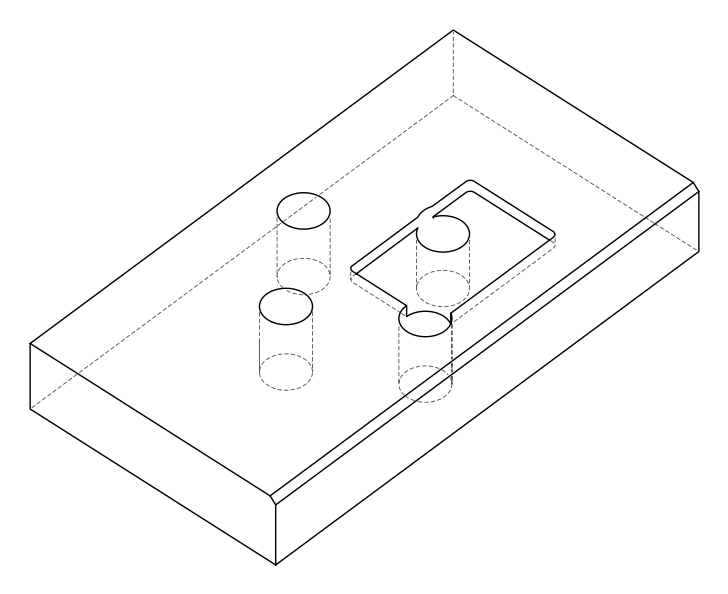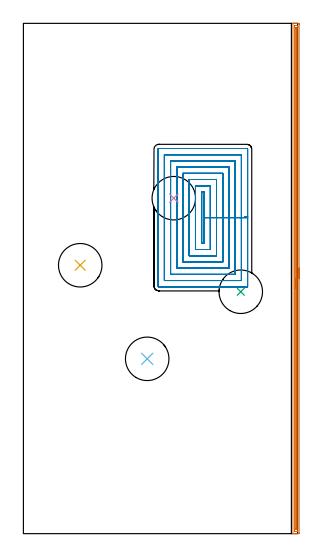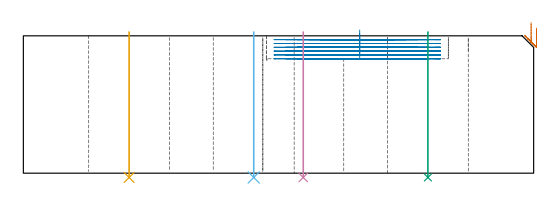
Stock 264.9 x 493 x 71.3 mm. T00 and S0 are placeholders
(PLAN: 6 operations, 2 tool changes, 40.4 min)
(1 AREA_MILL | FG_CHAMFER_SURFACE | UGT0205_001 | 11.99 min | 8874 mm3)
(2 MILL_OPEN_POCKET | POCKET_OPEN | UGT0201_126 | Follow Part, ap 2, ae 75% | 27.18 min | 158910 mm3)
(3 INDEXABLE_INSERT_DRILL_THROUGH_HOLE_FROM_SOLID | STEP1HOLE | NXT0302_036 | 0.3 min | 92408 mm3)
(4 INDEXABLE_INSERT_DRILL_THROUGH_HOLE_FROM_SOLID_1 | STEP1HOLE_1 | NXT0302_036 | 0.3 min | 82502 mm3)
(5 INDEXABLE_INSERT_DRILL_THROUGH_HOLE_FROM_SOLID_2 | STEP1HOLE_2 | NXT0302_036 | 0.3 min | 98720 mm3)
(6 INDEXABLE_INSERT_DRILL_THROUGH_HOLE_FROM_SOLID_3 | STEP1HOLE_3 | NXT0302_036 | 0.3 min | 98729 mm3)
(TOOL UGT0205_001 | Chamfer Mill 20 x 3 x 45 deg. | D20 FL50 Z2)
(TOOL UGT0201_126 | Carbide End Mill 8.0 | D8 FL15 Z4)
(TOOL NXT0302_036 | Index. Insert Drill 42mm [880-D4200L50-05] | D42 PA176 FL210 Z2)
(OP 1 AREA_MILL)
G17 G21 G94 G90
T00 M6
G54
G17 G0 G90 X266.4 Y256.5 S1061 M3
G43 Z81.3 H0
Z75.3
G94 G1 Y256.462 Z74.428 F250.
Y256.348 Z73.564
Y256.159 Z72.712
Y255.897 Z71.88
Y255.563 Z71.074
Y255.16 Z70.3
Y254.692 Z69.564
Y254.16 Z68.872
Y253.571 Z68.229
Y252.928 Z67.64
Y252.236 Z67.109
Y251.5 Z66.64
Y250.726 Z66.237
Y249.92 Z65.903
Y249.088 Z65.641
Y248.236 Z65.452
Y247.372 Z65.338
Y246.5 Z65.3
Y0.628
X266.397 Y0.251 Z65.301
X266.392 Y0.01 Z65.304
X266.027 Y0. Z65.669
X263.4 Z68.294
X262.003 Z69.693
X261.648 Z70.046
X260.702 Z70.998
X260.549 Y0.002 Z71.143
X260.402 Y0.01 Z71.288
X260.4 Y0.181 Z71.3
Y492.819
X260.402 Y492.99 Z71.288
X260.549 Y492.998 Z71.143
X260.702 Y493. Z70.998
X260.939 Z70.761
X261.648 Z70.046
X262.879 Z68.818
X263.4 Z68.294
X264.015 Z67.68
X265.767 Z65.929
X266.027 Y492.997 Z65.669
X266.392 Y492.99 Z65.304
X266.397 Y492.749 Z65.301
X266.4 Y492.372 Z65.3
Y491.991
Y246.5
X264.986 Z66.714
X264.985 Y2.586 Z66.715
X264.984 Y2.416 Z66.716
X264.98 Y2.055 Z66.72
X264.979 Y2.018 Z66.721
X264.928 Y2.01 Z66.772
X264.82 Y2.005 Z66.88
X264.683 Y2.001 Z67.017
X262.055 Z69.645
X261.877 Y2.007 Z69.823
X261.843 Y2.01 Z69.857
X261.821 Y2.019 Z69.879
X261.819 Y2.059 Z69.881
X261.816 Y2.246 Z69.884
X261.815 Y2.416 Z69.885
X261.814 Y3.141 Z69.886
X261.815 Y490.414 Z69.885
X261.816 Y490.584 Z69.884
X261.82 Y490.945 Z69.88
X261.821 Y490.982 Z69.879
X261.872 Y490.99 Z69.828
X261.98 Y490.995 Z69.72
X262.117 Y490.999 Z69.583
X264.745 Z66.955
X264.923 Y490.993 Z66.777
X264.957 Y490.99 Z66.743
X264.979 Y490.981 Z66.721
X264.981 Y490.941 Z66.719
X264.984 Y490.754 Z66.716
X264.985 Y490.584 Z66.715
X264.986 Y489.859 Z66.714
Y246.5
X263.572 Z68.128
X263.571 Y4.924 Z68.129
X263.569 Y4.205 Z68.131
X263.567 Y4.034 Z68.133
X263.565 Y4.013 Z68.135
X263.549 Y4.01 Z68.151
X263.5 Y4.004 Z68.2
X263.4 Y4.001 Z68.3
X263.333 Z68.367
X263.28 Y4.004 Z68.42
X263.246 Y4.01 Z68.454
X263.235 Y4.014 Z68.465
X263.234 Y4.031 Z68.466
X263.23 Y4.205 Z68.47
X263.229 Y4.379 Z68.471
Y488.076
X263.231 Y488.795 Z68.469
X263.233 Y488.966 Z68.467
X263.235 Y488.987 Z68.465
X263.251 Y488.99 Z68.449
X263.3 Y488.996 Z68.4
X263.4 Y488.999 Z68.3
X263.467 Z68.233
X263.52 Y488.996 Z68.18
X263.554 Y488.99 Z68.146
X263.565 Y488.986 Z68.135
X263.566 Y488.969 Z68.134
X263.57 Y488.795 Z68.13
X263.571 Y488.621 Z68.129
X263.572 Y246.5 Z68.128
Y245.628 Z68.167
Y244.764 Z68.28
Y243.912 Z68.469
Y243.08 Z68.732
Y242.274 Z69.065
Y241.5 Z69.468
Y240.764 Z69.937
Y240.072 Z70.468
Y239.429 Z71.057
Y238.84 Z71.701
Y238.308 Z72.393
Y237.84 Z73.128
Y237.437 Z73.902
Y237.103 Z74.708
Y236.841 Z75.54
Y236.652 Z76.392
Y236.538 Z77.257
Y236.5 Z78.128
G0 Z81.3
M5
M2
(OP 2 MILL_OPEN_POCKET)
G17 G21 G94 G90
T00 M6
G54
G17 G0 G90 X174.6 Y286.702 S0 M3
G43 Z81.3 H0
Z74.3
G94 G1 Y305.3 Z69.317 F250.
Y330.1 F500.
X172.2
Y280.5
X174.6
Y305.3
X180.6
Y336.1
X166.2
Y274.5
X180.6
Y305.3
X186.6
Y342.1
X160.2
Y332.829
Y268.5
X186.6
Y305.3
X192.6
Y348.1
X154.2
Y332.829
Y262.5
X192.6
Y305.3
X198.6
Y354.1
X148.2
Y332.829
Y256.5
X198.6
Y305.3
X204.6
Y360.1
X142.2
Y250.5
X204.6
Y305.3
X210.6
Y366.1
X136.2
Y244.5
X210.6
Y305.3
X216.6
Y371.7
G3 X216.2 Y372.1 R0.4
G1 X130.6
G3 X130.2 Y371.7 R0.4
G1 Y238.9
G3 X130.6 Y238.5 R0.4
G1 X216.6
Y305.3
Y306.3
X213.6 F250.
G0 X174.6 Y286.702 Z72.317
G1 Y305.3 Z67.333
Y330.1 F500.
X172.2
Y280.5
X174.6
Y305.3
X180.6
Y336.1
X166.2
Y274.5
X180.6
Y305.3
X186.6
Y342.1
X160.2
Y332.829
Y268.5
X186.6
Y305.3
X192.6
Y348.1
X154.2
Y332.829
Y262.5
X192.6
Y305.3
X198.6
Y354.1
X148.2
Y332.829
Y256.5
X198.6
Y305.3
X204.6
Y360.1
X142.2
Y250.5
X204.6
Y305.3
X210.6
Y366.1
X136.2
Y244.5
X210.6
Y305.3
X216.6
Y371.7
G3 X216.2 Y372.1 R0.4
G1 X130.6
G3 X130.2 Y371.7 R0.4
G1 Y238.9
G3 X130.6 Y238.5 R0.4
G1 X216.6
Y305.3
Y306.3
X213.6 F250.
G0 X174.6 Y286.702 Z70.333
G1 Y305.3 Z65.35
Y330.1 F500.
X172.2
Y280.5
X174.6
Y305.3
X180.6
Y336.1
X166.2
Y274.5
X180.6
Y305.3
X186.6
Y342.1
X160.2
Y332.829
Y268.5
X186.6
Y305.3
X192.6
Y348.1
X154.2
Y332.829
Y262.5
X192.6
Y305.3
X198.6
Y354.1
X148.2
Y332.829
Y256.5
X198.6
Y305.3
X204.6
Y360.1
X142.2
Y250.5
X204.6
Y305.3
X210.6
Y366.1
X136.2
Y244.5
X210.6
Y305.3
X216.6
Y371.7
G3 X216.2 Y372.1 R0.4
G1 X130.6
G3 X130.2 Y371.7 R0.4
G1 Y238.9
G3 X130.6 Y238.5 R0.4
G1 X216.6
Y305.3
Y306.3
X213.6 F250.
G0 X174.6 Y286.702 Z68.35
G1 Y305.3 Z63.367
Y330.1 F500.
X172.2
Y280.5
X174.6
Y305.3
X180.6
Y336.1
X166.2
Y274.5
X180.6
Y305.3
X186.6
Y342.1
X160.2
Y332.829
Y268.5
X186.6
Y305.3
X192.6
Y348.1
X154.2
Y332.829
Y262.5
X192.6
Y305.3
X198.6
Y354.1
X148.2
Y332.829
Y256.5
X198.6
Y305.3
X204.6
Y360.1
X142.2
Y250.5
X204.6
Y305.3
X210.6
Y366.1
X136.2
Y244.5
X210.6
Y305.3
X216.6
Y371.7
G3 X216.2 Y372.1 R0.4
G1 X130.6
G3 X130.2 Y371.7 R0.4
G1 Y238.9
G3 X130.6 Y238.5 R0.4
G1 X216.6
Y305.3
Y306.3
X213.6 F250.
G0 X174.6 Y286.702 Z66.367
G1 Y305.3 Z61.383
Y330.1 F500.
X172.2
Y280.5
X174.6
Y305.3
X180.6
Y336.1
X166.2
Y274.5
X180.6
Y305.3
X186.6
Y342.1
X160.2
Y332.829
Y268.5
X186.6
Y305.3
X192.6
Y348.1
X154.2
Y332.829
Y262.5
X192.6
Y305.3
X198.6
Y354.1
X148.2
Y332.829
Y256.5
X198.6
Y305.3
X204.6
Y360.1
X142.2
Y250.5
X204.6
Y305.3
X210.6
Y366.1
X136.2
Y244.5
X210.6
Y305.3
X216.6
Y371.7
G3 X216.2 Y372.1 R0.4
G1 X130.6
G3 X130.2 Y371.7 R0.4
G1 Y238.9
G3 X130.6 Y238.5 R0.4
G1 X216.6
Y305.3
Y306.3
X213.6 F250.
G0 X174.6 Y286.702 Z64.383
G1 Y305.3 Z59.4
Y330.1 F500.
X172.2
Y280.5
X174.6
Y305.3
X180.6
Y336.1
X166.2
Y274.5
X180.6
Y305.3
X186.6
Y342.1
X160.2
Y332.829
Y268.5
X186.6
Y305.3
X192.6
Y348.1
X154.2
Y332.829
Y262.5
X192.6
Y305.3
X198.6
Y354.1
X148.2
Y332.829
Y256.5
X198.6
Y305.3
X204.6
Y360.1
X142.2
Y250.5
X204.6
Y305.3
X210.6
Y366.1
X136.2
Y244.5
X210.6
Y305.3
X216.6
Y371.7
G3 X216.2 Y372.1 R0.4
G1 X130.6
G3 X130.2 Y371.7 R0.4
G1 Y238.9
G3 X130.6 Y238.5 R0.4
G1 X216.6
Y305.3
Y306.3
X213.6 F250.
G0 Z81.3
M5
M2
(OP 3 INDEXABLE_INSERT_DRILL_THROUGH_HOLE_FROM_SOLID)
G17 G21 G94 G90
T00 M6
G54
G17 G0 G90 X210. Y233.7 S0 M3
G43 Z81.3 H1
G94 G81 G98 Z-2.233 F250. R73.3
G80
M5
M2
(OP 4 INDEXABLE_INSERT_DRILL_THROUGH_HOLE_FROM_SOLID_1)
G17 G21 G94 G90
T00 M6
G54
G17 G0 G90 X145.3 Y324.1 S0 M3
G43 Z81.3 H1
G94 G81 G98 Z-2.233 F250. R73.3
G80
M5
M2
(OP 5 INDEXABLE_INSERT_DRILL_THROUGH_HOLE_FROM_SOLID_2)
G17 G21 G94 G90
T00 M6
G54
G17 G0 G90 X54.9 Y259.3 S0 M3
G43 Z81.3 H1
G94 G81 G98 Z-2.233 F250. R73.3
G80
M5
M2
(OP 6 INDEXABLE_INSERT_DRILL_THROUGH_HOLE_FROM_SOLID_3)
G17 G21 G94 G90
T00 M6
G54
G17 G0 G90 X119.6 Y168.9 S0 M3
G43 Z81.3 H1
G94 G81 G98 Z-2.233 F250. R73.3
G80
M5
M2
